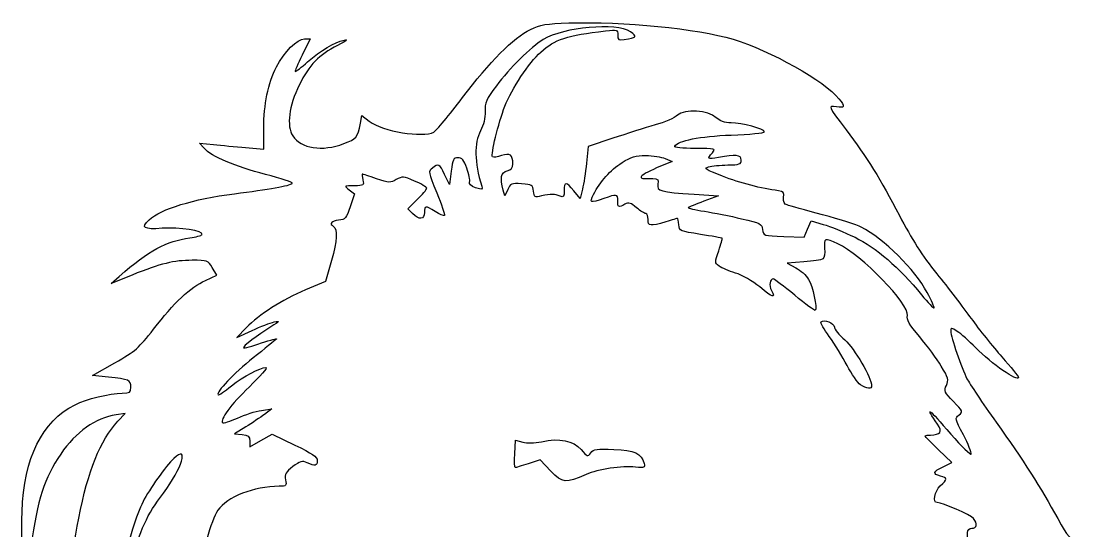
# Model space of a CAD drawing. Extents: x 11 to 143, y 0 to 148.
# Drawn here: x 12.8 to 133.6, y 90.1 to 147.9 of the extents above; entities that cross this region are included whole.
import ezdxf

# ---------------------------------------------------------------- set-up
doc = ezdxf.new("R2010")
doc.units = 0
doc.layers.get('0').update_dxf_attribs({"linetype": 'CONTINUOUS'})

msp = doc.modelspace()

# ---------------------------------------------------------------- linework, layer by layer
at = {"color": 7}
for points in [[(45.007009, 145.946857), (45.662972, 145.946857), (44.730278, 144.094774)], [(51.349024, 136.368875), (51.52498, 137.241934), (52.360962, 136.605307)], [(38.314133, 133.610558), (40.364653, 133.435827), (40.368569, 135.788738)], [(33.59853, 133.539916), (33.088612, 134.110573), (34.676112, 133.947931)], [(80.017205, 134.659304), (77.204131, 133.71535), (77.025341, 131.827458)], [(85.979807, 132.365862), (86.748088, 132.0379), (84.987619, 131.289692)], [(61.662564, 130.931753), (61.468251, 129.410399), (60.918492, 130.534878)], [(50.092853, 128.804472), (50.692931, 128.342604), (50.201597, 126.892126)], [(68.086325, 128.856133), (67.760334, 128.140657), (67.582616, 128.775527)], [(76.571501, 128.889555), (76.296451, 127.839544), (75.594615, 128.693502)], [(89.275769, 128.312925), (92.017096, 128.136721), (90.348991, 127.50963)], [(57.282273, 126.11882), (56.737396, 126.6637), (57.81144, 127.706026)], [(99.442024, 123.512986), (101.766269, 123.436406), (102.15186, 124.359257), (102.537453, 125.282109), (103.928656, 124.887789)], [(33.737439, 118.532434), (35.041075, 119.136417), (34.531752, 119.973929)], [(48.069198, 120.789668), (47.376112, 118.409389), (45.127153, 117.453622)], [(101.711498, 120.622322), (99.822101, 120.463921), (100.796283, 119.964136)], [(25.415696, 119.134996), (23.034446, 118.182139), (23.960488, 118.986448)], [(38.380278, 113.142223), (37.321945, 112.049293), (39.041737, 112.844128)], [(22.726175, 107.539377), (20.91778, 107.721688), (23.470755, 109.173335)], [(40.104031, 103.76376), (41.290695, 103.940139), (40.453929, 103.313809)], [(23.793356, 102.524216), (24.621946, 103.419283), (23.608105, 103.264941)], [(38.337262, 101.896794), (37.057362, 101.106108), (37.917258, 101.020134)], [(38.777153, 100.274205), (38.777153, 99.614247), (40.059779, 100.335244), (41.342405, 101.056244), (43.896238, 99.830165)], [(68.895762, 98.82569), (68.984154, 100.388822), (69.786931, 100.158587)], [(117.548726, 97.370199), (118.532796, 97.839469), (117.019559, 99.293646)], [(72.987728, 96.879238), (71.785792, 98.133646), (70.405614, 97.698584)]]:
    msp.add_lwpolyline(points, dxfattribs=at)
for points in [[(108.150324, 106.675809)], [(72.987733, 96.879238)]]:
    msp.add_lwpolyline(points, close=True, dxfattribs=at)
for points in [[(70.684385, 147.027787), (71.778482, 147.5663), (72.460297, 147.681132), (75.02507, 147.758852)], [(82.024178, 146.751202), (80.412193, 147.813793), (74.436195, 147.288864), (72.129854, 145.882089)], [(75.02507, 147.758852), (81.24103, 147.947215), (89.586551, 147.118118), (93.678195, 145.905732)], [(62.9465, 139.275413), (66.008282, 143.332985), (68.741851, 146.071674), (70.684385, 147.027787)], [(71.843805, 144.454511), (73.443571, 145.899804), (74.802037, 146.344539), (79.192258, 146.860246)], [(79.192258, 146.860246), (80.526824, 147.017014), (80.58132, 146.998548), (80.58132, 146.389535)], [(80.58132, 146.389535), (80.58132, 145.846039), (80.685069, 145.772345), (81.308924, 145.872714)], [(81.308924, 145.872714), (82.762124, 146.106511), (82.845971, 146.209491), (82.024178, 146.751202)], [(41.817954, 142.768082), (42.682634, 144.474457), (44.159797, 145.946857), (45.007009, 145.946857)], [(48.739356, 145.190624), (46.634326, 144.13277), (45.53326, 142.993837), (44.39798, 140.699942)], [(45.351136, 143.327697), (46.84535, 144.644459), (48.425907, 145.590666), (49.492778, 145.807104)], [(49.492778, 145.807104), (50.02993, 145.916078), (49.786371, 145.716787), (48.739356, 145.190624)], [(72.129854, 145.882089), (70.70943, 145.015689), (68.272795, 142.610874), (66.793525, 140.61545)], [(93.678195, 145.905732), (97.857186, 144.667465), (104.149221, 141.132662), (105.712914, 139.144748)], [(44.730278, 144.094774), (44.217296, 143.076128), (43.870107, 142.242691), (43.958748, 142.242691)], [(67.757262, 138.294948), (68.54195, 140.297234), (70.486593, 143.228352), (71.843805, 144.454511)], [(40.368569, 135.788738), (40.373067, 138.501768), (40.870968, 140.899295), (41.817954, 142.768082)], [(43.958748, 142.242691), (44.047389, 142.242691), (44.673962, 142.730943), (45.351136, 143.327697)], [(44.39798, 140.699942), (43.236581, 138.353274), (42.940885, 136.045254), (43.660862, 134.946434)], [(66.793525, 140.61545), (65.653507, 139.07765), (65.479581, 138.68035), (65.514969, 137.694835)], [(59.696585, 135.372809), (59.978036, 135.523436), (61.440497, 137.279608), (62.9465, 139.275413)], [(105.712914, 139.144748), (106.434916, 138.226871), (106.38745, 138.080231), (105.414569, 138.223019)], [(66.365046, 132.558271), (66.135753, 132.787562), (67.008878, 136.385307), (67.757262, 138.294948)], [(91.773396, 137.000549), (90.864534, 137.85438), (88.18925, 138.020829), (87.380188, 137.273881)], [(105.414569, 138.223019), (104.430367, 138.36747), (104.407441, 138.421189), (106.524481, 135.62236)], [(52.360962, 136.605307), (53.886978, 135.443198), (58.408594, 134.683496), (59.696585, 135.372809)], [(65.514969, 137.694835), (65.540766, 136.976171), (65.349819, 136.166369), (64.998833, 135.506017)], [(87.380188, 137.273881), (87.060551, 136.978784), (85.90606, 136.482172), (84.814653, 136.170299)], [(93.448788, 136.421857), (92.723309, 136.421857), (92.195224, 136.604261), (91.773396, 137.000549)], [(49.469469, 134.054609), (50.920396, 134.597471), (51.015646, 134.714752), (51.349024, 136.368875)], [(64.998833, 135.506017), (64.251303, 134.099601), (64.29507, 131.97248), (65.128164, 129.220448)], [(84.814653, 136.170299), (83.723247, 135.858426), (81.564395, 135.178478), (80.017205, 134.659304)], [(97.25007, 135.389755), (97.25007, 135.717492), (94.655857, 136.421857), (93.448788, 136.421857)], [(93.479758, 135.027688), (95.553429, 135.107006), (97.25007, 135.269937), (97.25007, 135.389755)], [(106.524481, 135.62236), (108.885675, 132.500746), (110.455538, 129.977502), (112.574422, 125.89827)], [(43.660862, 134.946434), (44.613047, 133.493214), (46.992551, 133.127876), (49.469469, 134.054609)], [(87.048306, 133.751258), (87.455068, 134.409413), (89.87572, 134.889832), (93.479758, 135.027688)], [(40.572732, 130.558261), (37.133482, 131.444353), (34.443363, 132.594449), (33.59853, 133.539916)], [(34.676112, 133.947931), (35.549237, 133.858478), (37.186346, 133.70666), (38.314133, 133.610558)], [(68.671019, 131.730543), (68.663796, 132.783737), (68.343087, 133.023485), (67.387219, 132.690268)], [(89.337962, 133.511441), (87.947931, 133.511441), (86.963795, 133.614519), (87.048306, 133.751258)], [(91.337953, 133.027586), (91.759156, 133.49301), (91.682975, 133.511441), (89.337962, 133.511441)], [(92.024549, 132.477111), (90.784812, 132.237281), (90.690885, 132.312586), (91.337953, 133.027586)], [(60.918492, 130.534878), (60.306342, 131.786978), (60.256539, 131.814067), (59.53574, 131.287007)], [(62.430776, 132.453107), (61.931031, 132.453107), (61.831768, 132.256526), (61.662564, 130.931753)], [(63.448099, 131.256696), (63.109044, 132.171519), (62.869604, 132.453107), (62.430776, 132.453107)], [(67.387219, 132.690268), (66.916514, 132.526179), (66.456536, 132.46678), (66.365046, 132.558271)], [(68.013612, 130.974256), (68.473833, 131.089765), (68.673837, 131.319851), (68.671019, 131.730543)], [(77.025341, 131.827458), (76.927006, 130.789117), (76.72278, 129.467061), (76.571501, 128.889555)], [(77.832651, 128.28592), (78.585298, 129.757084), (79.737429, 131.042852), (81.068294, 131.896865)], [(81.068294, 131.896865), (82.10681, 132.563279), (82.616831, 132.715446), (83.779484, 132.705757)], [(83.779484, 132.705757), (84.567109, 132.699193), (85.557254, 132.546241), (85.979807, 132.365862)], [(94.604237, 132.188524), (94.604237, 132.783164), (93.972131, 132.853877), (92.024549, 132.477111)], [(93.082883, 131.632985), (94.419058, 131.656146), (94.604237, 131.723768), (94.604237, 132.188524)], [(43.615441, 129.535161), (43.729886, 129.637221), (42.360667, 130.097617), (40.572732, 130.558261)], [(51.562984, 130.601024), (51.510232, 130.601024), (51.541765, 130.303368), (51.633088, 129.939566)], [(53.186772, 130.075357), (52.346439, 130.364474), (51.615734, 130.601024), (51.562984, 130.601024)], [(59.53574, 131.287007), (59.040461, 130.92485), (59.053804, 130.847835), (60.023171, 128.473619)], [(63.753548, 129.700728), (63.829433, 129.898484), (63.691982, 130.598669), (63.448099, 131.256696)], [(67.582616, 128.775527), (67.194647, 130.161507), (67.319829, 130.800128), (68.013612, 130.974256)], [(84.987619, 131.289692), (84.019364, 130.878177), (83.227153, 130.430598), (83.227153, 130.295072)], [(92.483199, 130.359005), (90.537562, 131.113603), (90.32671, 131.254658), (90.90007, 131.41808)], [(90.90007, 131.41808), (91.263872, 131.521772), (92.246138, 131.618479), (93.082883, 131.632985)], [(37.035425, 128.357727), (40.919236, 128.853951), (43.336636, 129.286523), (43.615441, 129.535161)], [(50.645941, 129.272224), (49.495684, 129.266356), (49.494292, 129.265178), (50.092853, 128.804472)], [(51.633088, 129.939566), (51.791005, 129.31037), (51.742859, 129.27782), (50.645941, 129.272224)], [(55.428478, 129.97136), (54.766408, 129.580266), (54.603862, 129.587808), (53.186772, 130.075357)], [(57.513897, 129.802986), (56.230623, 130.355035), (56.096342, 130.365877), (55.428478, 129.97136)], [(58.885487, 128.980648), (58.885487, 129.108411), (58.268272, 129.478463), (57.513897, 129.802986)], [(64.440665, 129.053543), (63.917886, 129.235786), (63.666127, 129.472913), (63.753548, 129.700728)], [(69.668173, 129.491004), (68.524668, 129.564398), (68.383155, 129.507601), (68.086325, 128.856133)], [(71.00937, 128.665988), (70.93072, 129.352028), (70.825556, 129.416719), (69.668173, 129.491004)], [(75.594615, 128.693502), (74.719537, 129.758253), (74.495903, 129.763775), (74.495903, 128.720633)], [(83.227153, 130.295072), (83.227153, 130.159546), (83.375982, 130.067987), (83.557883, 130.091608)], [(83.557883, 130.091608), (83.739784, 130.11523), (84.199524, 130.120448), (84.579526, 130.103207)], [(84.579526, 130.103207), (85.157543, 130.076981), (85.250885, 129.969566), (85.15077, 129.445845)], [(85.15077, 129.445845), (85.003291, 128.674356), (85.415943, 128.561022), (89.275769, 128.312925)], [(98.83757, 128.701569), (96.919074, 128.947869), (94.483952, 129.583032), (92.483199, 130.359005)], [(27.3411, 125.388283), (28.752763, 126.66582), (32.301844, 127.75293), (37.035425, 128.357727)], [(57.81144, 127.706026), (58.402167, 128.279306), (58.885487, 128.852886), (58.885487, 128.980648)], [(60.023171, 128.473619), (60.57133, 127.131049), (60.962577, 125.975338), (60.892613, 125.905373)], [(65.128164, 129.220448), (65.249809, 128.818607), (65.170108, 128.799258), (64.440665, 129.053543)], [(71.935411, 128.117048), (71.154904, 127.935572), (71.088602, 127.974874), (71.00937, 128.665988)], [(74.032883, 128.097421), (73.436255, 128.353644), (72.971681, 128.357991), (71.935411, 128.117048)], [(74.495903, 128.720633), (74.495903, 128.03836), (74.417171, 127.932388), (74.032883, 128.097421)], [(78.99382, 127.822899), (77.430215, 127.271227), (77.333306, 127.309869), (77.832651, 128.28592)], [(80.58132, 127.558316), (80.58132, 128.332032), (80.483205, 128.348385), (78.99382, 127.822899)], [(99.418484, 127.92367), (99.484381, 128.49062), (99.37873, 128.632094), (98.83757, 128.701569)], [(50.201597, 126.892126), (49.757986, 125.582534), (49.629028, 125.433596), (48.873915, 125.35874)], [(59.860363, 126.33751), (58.712444, 127.046962), (58.620903, 127.039421), (58.620903, 126.235399)], [(81.402788, 127.176274), (80.660896, 126.779227), (80.58132, 126.816235), (80.58132, 127.558316)], [(82.72861, 126.779399), (82.079753, 127.325377), (81.82428, 127.40185), (81.402788, 127.176274)], [(90.348991, 127.50963), (89.431535, 127.164729), (88.636647, 126.838297), (88.582577, 126.784226)], [(99.815359, 127.092797), (99.481158, 127.189324), (99.362104, 127.438571), (99.418484, 127.92367)], [(103.858139, 125.975798), (101.897191, 126.514306), (100.077939, 127.016956), (99.815359, 127.092797)], [(58.620903, 126.235399), (58.620903, 125.418733), (58.033515, 125.367579), (57.282273, 126.11882)], [(60.892613, 125.905373), (60.822647, 125.835408), (60.358134, 126.029869), (59.860363, 126.33751)], [(83.776622, 126.103107), (83.642264, 126.103107), (83.17066, 126.407439), (82.72861, 126.779399)], [(84.020903, 125.441649), (84.020903, 125.805451), (83.910977, 126.103107), (83.776622, 126.103107)], [(88.582577, 126.784226), (88.528506, 126.730155), (89.355242, 126.545085), (90.419772, 126.37296)], [(90.419772, 126.37296), (91.484299, 126.200836), (93.389963, 125.823329), (94.654576, 125.534057)], [(108.223764, 124.583075), (107.783617, 124.810564), (105.819086, 125.437289), (103.858139, 125.975798)], [(112.574422, 125.89827), (113.957309, 123.235961), (115.209233, 121.284182), (116.817185, 119.283686)], [(28.81788, 124.43908), (26.747404, 124.282491), (26.380092, 124.518581), (27.3411, 125.388283)], [(33.359812, 123.732566), (33.611968, 124.14056), (30.752349, 124.585384), (28.81788, 124.43908)], [(48.873915, 125.35874), (48.065105, 125.27856), (47.790613, 124.964049), (48.270562, 124.667424)], [(48.270562, 124.667424), (48.79286, 124.344625), (48.725259, 123.04278), (48.069198, 120.789668)], [(86.029374, 125.174202), (84.261317, 124.637843), (84.020903, 124.669856), (84.020903, 125.441649)], [(87.376767, 125.571077), (87.350052, 125.569489), (86.743725, 125.390908), (86.029374, 125.174202)], [(87.509059, 124.846337), (87.463014, 125.246519), (87.403482, 125.572652), (87.376767, 125.571077)], [(89.974028, 123.750268), (87.677958, 124.105552), (87.589783, 124.14476), (87.509059, 124.846337)], [(94.654576, 125.534057), (96.796511, 125.044103), (96.959486, 124.959565), (97.035826, 124.298837)], [(103.928656, 124.887789), (104.693821, 124.670914), (106.317378, 124.008876), (107.536567, 123.416596)], [(115.730211, 117.147702), (114.335113, 119.771684), (110.84597, 123.227789), (108.223764, 124.583075)], [(23.960488, 118.986448), (27.378245, 121.954925), (29.282202, 122.994278), (31.971356, 123.359509)], [(31.971356, 123.359509), (32.666554, 123.453928), (33.291359, 123.621804), (33.359812, 123.732566)], [(92.441011, 123.311758), (92.393857, 123.350283), (91.283716, 123.547612), (89.974028, 123.750268)], [(92.050555, 121.900979), (92.312458, 122.638383), (92.488163, 123.273233), (92.441011, 123.311758)], [(97.035826, 124.298837), (97.116998, 123.596316), (97.139895, 123.588838), (99.442024, 123.512986)], [(105.584445, 122.692893), (104.096754, 123.379119), (103.969442, 123.334447), (104.080937, 122.165322)], [(107.536567, 123.416596), (109.904961, 122.26603), (112.545299, 119.985692), (115.102442, 116.882296)], [(104.080937, 122.165322), (104.134822, 121.60027), (104.048859, 121.057577), (103.889905, 120.959338)], [(113.486472, 114.546597), (113.78542, 115.737696), (108.21642, 121.478844), (105.584445, 122.692893)], [(32.232605, 120.8083), (30.148747, 120.804649), (28.698825, 120.448742), (25.415696, 119.134996)], [(34.531752, 119.973929), (34.040257, 120.78213), (33.959792, 120.81133), (32.232605, 120.8083)], [(92.097117, 120.158571), (91.585021, 120.552064), (91.584071, 120.587561), (92.050555, 121.900979)], [(103.889905, 120.959338), (103.730952, 120.8611), (102.750668, 120.709441), (101.711498, 120.622322)], [(93.944826, 119.357987), (93.216095, 119.577387), (92.384626, 119.937652), (92.097117, 120.158571)], [(100.796283, 119.964136), (101.332083, 119.689253), (101.994695, 119.095636), (102.26875, 118.644987)], [(27.864348, 113.00623), (30.15348, 115.96773), (32.046643, 117.749074), (33.737439, 118.532434)], [(96.709992, 117.777683), (95.903886, 118.43893), (94.686432, 119.13471), (93.944826, 119.357987)], [(98.240379, 118.694774), (97.846174, 118.694774), (97.735874, 117.947257), (98.044884, 117.36987)], [(100.681107, 116.849768), (99.455949, 117.864522), (98.357621, 118.694774), (98.240379, 118.694774)], [(102.26875, 118.644987), (102.729607, 117.887168), (103.264769, 115.36086), (103.016944, 115.113035)], [(116.817185, 119.283686), (118.071747, 117.722859), (119.830014, 115.433782), (120.724446, 114.196855)], [(45.127153, 117.453622), (42.448692, 116.315318), (39.836561, 114.646112), (38.380278, 113.142223)], [(98.044884, 117.36987), (98.545952, 116.433613), (98.231328, 116.529734), (96.709992, 117.777683)], [(103.016944, 115.113035), (102.957395, 115.053483), (101.906268, 115.835012), (100.681107, 116.849768)], [(115.102442, 116.882296), (115.826193, 116.003935), (116.462725, 115.329647), (116.516957, 115.383879)], [(116.516957, 115.383879), (116.571189, 115.43811), (116.217152, 116.231829), (115.730211, 117.147702)], [(39.041737, 112.844128), (39.987622, 113.281288), (41.118716, 113.715213), (41.555278, 113.808407)], [(41.555278, 113.808407), (42.257813, 113.958381), (42.212204, 113.894232), (41.158403, 113.250199)], [(104.609149, 112.141077), (103.999866, 112.97493), (103.577557, 113.733371), (103.670685, 113.826499)], [(103.670685, 113.826499), (103.980837, 114.136649), (105.18757, 113.664487), (105.18757, 113.232983)], [(114.882533, 112.103051), (113.668728, 113.536971), (113.366045, 114.066764), (113.486472, 114.546597)], [(120.724446, 114.196855), (121.618878, 112.959928), (123.191953, 110.99696), (124.220168, 109.834706)], [(23.470755, 109.173335), (25.787505, 110.490659), (26.194042, 110.845317), (27.864348, 113.00623)], [(41.158403, 113.250199), (39.682383, 112.348126), (37.925068, 110.991997), (38.058828, 110.858236)], [(105.18757, 113.232983), (105.18757, 112.999441), (105.724031, 112.336146), (106.379709, 111.758997)], [(119.144341, 112.73432), (118.468656, 113.166194), (118.416737, 113.167499), (118.416737, 112.752576)], [(118.416737, 112.752576), (118.416737, 112.144657), (119.632865, 108.564257), (120.250709, 107.353182)], [(121.257325, 110.86705), (120.495367, 111.638265), (119.544523, 112.478537), (119.144341, 112.73432)], [(38.058828, 110.858236), (38.113732, 110.803333), (39.037527, 111.057335), (40.111709, 111.422688)], [(41.810022, 111.849188), (41.669912, 111.71841), (40.483716, 110.75888), (39.174028, 109.716898)], [(40.111709, 111.422688), (41.185888, 111.788041), (41.950129, 111.979967), (41.810022, 111.849188)], [(106.636344, 108.858621), (106.130669, 109.830119), (105.218431, 111.307224), (104.609149, 112.141077)], [(106.379709, 111.758997), (107.465326, 110.803396), (109.420903, 107.461786), (109.420903, 106.562321)], [(117.33036, 108.785345), (116.836463, 109.603098), (115.734939, 111.096065), (114.882533, 112.103051)], [(126.089653, 107.510292), (126.089653, 106.949946), (123.022193, 109.080744), (121.257325, 110.86705)], [(39.174028, 109.716898), (36.975293, 107.967592), (34.910466, 105.804515), (35.181053, 105.533926)], [(108.150324, 106.675809), (107.82331, 106.904859), (107.142018, 107.887124), (106.636344, 108.858621)], [(117.912081, 106.604366), (118.192852, 107.220591), (118.127545, 107.465442), (117.33036, 108.785345)], [(124.220168, 109.834706), (125.248387, 108.67245), (126.089653, 107.626465), (126.089653, 107.510292)], [(25.283405, 106.399949), (25.283405, 107.204317), (25.059313, 107.304165), (22.726175, 107.539377)], [(36.705439, 106.539742), (38.132806, 107.673275), (39.909938, 108.624161), (40.620926, 108.634795)], [(40.620926, 108.634795), (40.834635, 108.637996), (39.98627, 107.651354), (38.735669, 106.442269)], [(24.291217, 105.726278), (25.175412, 105.72977), (25.283405, 105.803086), (25.283405, 106.399949)], [(35.181053, 105.533926), (35.243826, 105.471156), (35.9298, 105.923771), (36.705439, 106.539742)], [(38.735669, 106.442269), (36.619675, 104.396521), (35.365108, 102.704037), (35.709439, 102.359709)], [(109.420903, 106.562321), (109.420903, 106.135151), (108.849335, 106.186205), (108.150324, 106.675809)], [(118.720928, 104.76379), (117.680539, 105.823869), (117.619621, 105.962487), (117.912081, 106.604366)], [(120.250709, 107.353182), (120.526424, 106.812736), (122.02205, 104.58936), (123.574321, 102.412348)], [(18.932431, 104.406774), (20.187651, 105.047142), (22.923882, 105.720888), (24.291217, 105.726278)], [(12.91537, 92.225045), (13.166316, 98.455689), (15.153567, 102.478943), (18.932431, 104.406774)], [(116.910115, 102.197101), (115.39157, 104.387978), (115.843704, 104.051963), (118.433167, 101.065203)], [(119.345845, 103.251606), (119.821357, 103.599308), (119.790501, 103.673973), (118.720928, 104.76379)], [(23.608105, 103.264941), (21.250681, 102.906055), (19.032137, 101.334107), (17.315599, 98.806397)], [(35.709439, 102.359709), (35.789904, 102.279241), (36.544607, 102.522549), (37.386554, 102.900393)], [(37.386554, 102.900393), (38.2285, 103.278236), (39.451365, 103.66675), (40.104031, 103.76376)], [(40.453929, 103.313809), (39.993708, 102.969327), (39.041208, 102.331671), (38.337262, 101.896794)], [(119.840902, 100.99185), (118.882655, 102.815401), (118.86424, 102.899448), (119.345845, 103.251606)], [(19.365959, 91.522143), (20.405208, 96.936565), (21.777443, 100.346568), (23.793356, 102.524216)], [(116.101633, 100.971739), (117.243778, 100.979518), (117.492629, 101.356681), (116.910115, 102.197101)], [(123.574321, 102.412348), (126.632716, 98.123042), (128.649878, 94.966864), (130.554778, 91.490276)], [(37.917258, 101.020134), (38.634591, 100.948413), (38.777153, 100.824747), (38.777153, 100.274205)], [(71.921285, 100.213927), (73.981061, 100.65567), (75.54233, 100.342951), (76.416141, 99.313614)], [(115.50632, 100.857756), (115.50632, 100.918219), (115.774211, 100.969511), (116.101633, 100.971739)], [(117.019559, 99.293646), (116.187276, 100.093444), (115.50632, 100.797294), (115.50632, 100.857756)], [(118.433167, 101.065203), (119.648306, 99.663626), (120.686084, 98.647602), (120.739339, 98.807371)], [(120.739339, 98.807371), (120.792595, 98.967137), (120.388298, 99.950154), (119.840902, 100.99185)], [(28.970819, 94.373338), (31.100739, 97.199955), (31.926337, 99.953268), (30.148506, 98.30085)], [(43.896238, 99.830165), (45.885656, 98.875059), (46.45007, 98.485187), (46.45007, 98.066095)], [(69.786931, 100.158587), (70.278636, 100.017569), (71.105689, 100.039014), (71.921285, 100.213927)], [(76.416141, 99.313614), (77.110839, 98.495271), (77.163848, 98.477634), (77.523996, 98.945001)], [(77.523996, 98.945001), (77.851061, 99.369435), (78.205071, 99.423138), (80.140236, 99.341876)], [(80.140236, 99.341876), (82.503968, 99.242615), (83.283637, 98.881647), (83.579705, 97.749474)], [(17.315599, 98.806397), (15.422492, 96.018673), (14.696026, 93.757663), (13.938172, 88.294723)], [(30.148506, 98.30085), (29.273746, 97.487798), (27.364709, 94.812461), (26.657369, 93.408347)], [(45.295701, 97.824311), (44.73675, 98.078986), (44.509161, 98.016452), (43.672506, 97.378303)], [(46.45007, 98.066095), (46.45007, 97.452913), (46.217668, 97.404235), (45.295701, 97.824311)], [(68.916399, 97.26304), (68.856429, 97.262775), (68.847139, 97.965966), (68.895762, 98.82569)], [(43.672506, 97.378303), (42.850033, 96.750971), (42.722461, 96.520831), (42.848334, 95.891472)], [(70.405614, 97.698584), (69.646517, 97.4593), (68.97637, 97.263305), (68.916399, 97.26304)], [(76.999452, 96.492608), (74.650013, 95.453338), (74.323869, 95.48477), (72.987733, 96.879238)], [(82.613897, 97.328588), (81.071461, 97.491989), (78.338923, 97.085118), (76.999452, 96.492608)], [(83.579705, 97.749474), (83.707878, 97.259341), (83.621766, 97.221815), (82.613897, 97.328588)], [(117.226117, 96.313837), (116.312254, 96.543201), (116.397103, 96.821027), (117.548726, 97.370199)], [(42.848334, 95.891472), (42.987489, 95.195697), (42.940137, 95.146855), (42.126424, 95.146855)], [(117.22154, 95.18523), (118.046302, 95.967547), (118.04687, 96.10784), (117.226117, 96.313837)], [(25.002774, 85.72826), (26.460188, 90.528979), (27.062015, 91.840164), (28.970819, 94.373338)], [(42.126424, 95.146855), (39.274025, 95.146855), (36.177757, 93.938868), (35.158611, 92.428412)], [(116.850255, 93.294771), (116.314411, 93.294771), (116.563018, 94.560594), (117.22154, 95.18523)], [(26.657369, 93.408347), (25.844806, 91.795354), (25.110187, 89.340402), (24.225942, 85.282966)], [(120.996424, 91.494031), (120.681155, 91.891599), (117.450381, 93.294771), (116.850255, 93.294771)], [(13.128661, 86.933379), (12.904119, 88.210244), (12.828867, 90.077271), (12.91537, 92.225045)], [(35.158611, 92.428412), (34.403247, 91.308896), (33.240607, 87.263962), (33.050099, 85.092688)], [(17.353617, 73.646054), (17.988922, 82.753494), (18.422965, 86.609216), (19.365959, 91.522143)], [(120.797987, 90.384355), (121.398157, 90.384355), (121.486157, 90.876453), (120.996424, 91.494031)], [(130.554778, 91.490276), (131.729745, 89.345871), (131.835628, 89.237185), (133.627024, 88.336758)], [(122.385487, 86.087879), (120.710751, 87.344192), (119.587447, 90.384355), (120.797987, 90.384355)]]:
    msp.add_open_spline(points, degree=3, dxfattribs=at)

doc.saveas('drawing.dxf')
